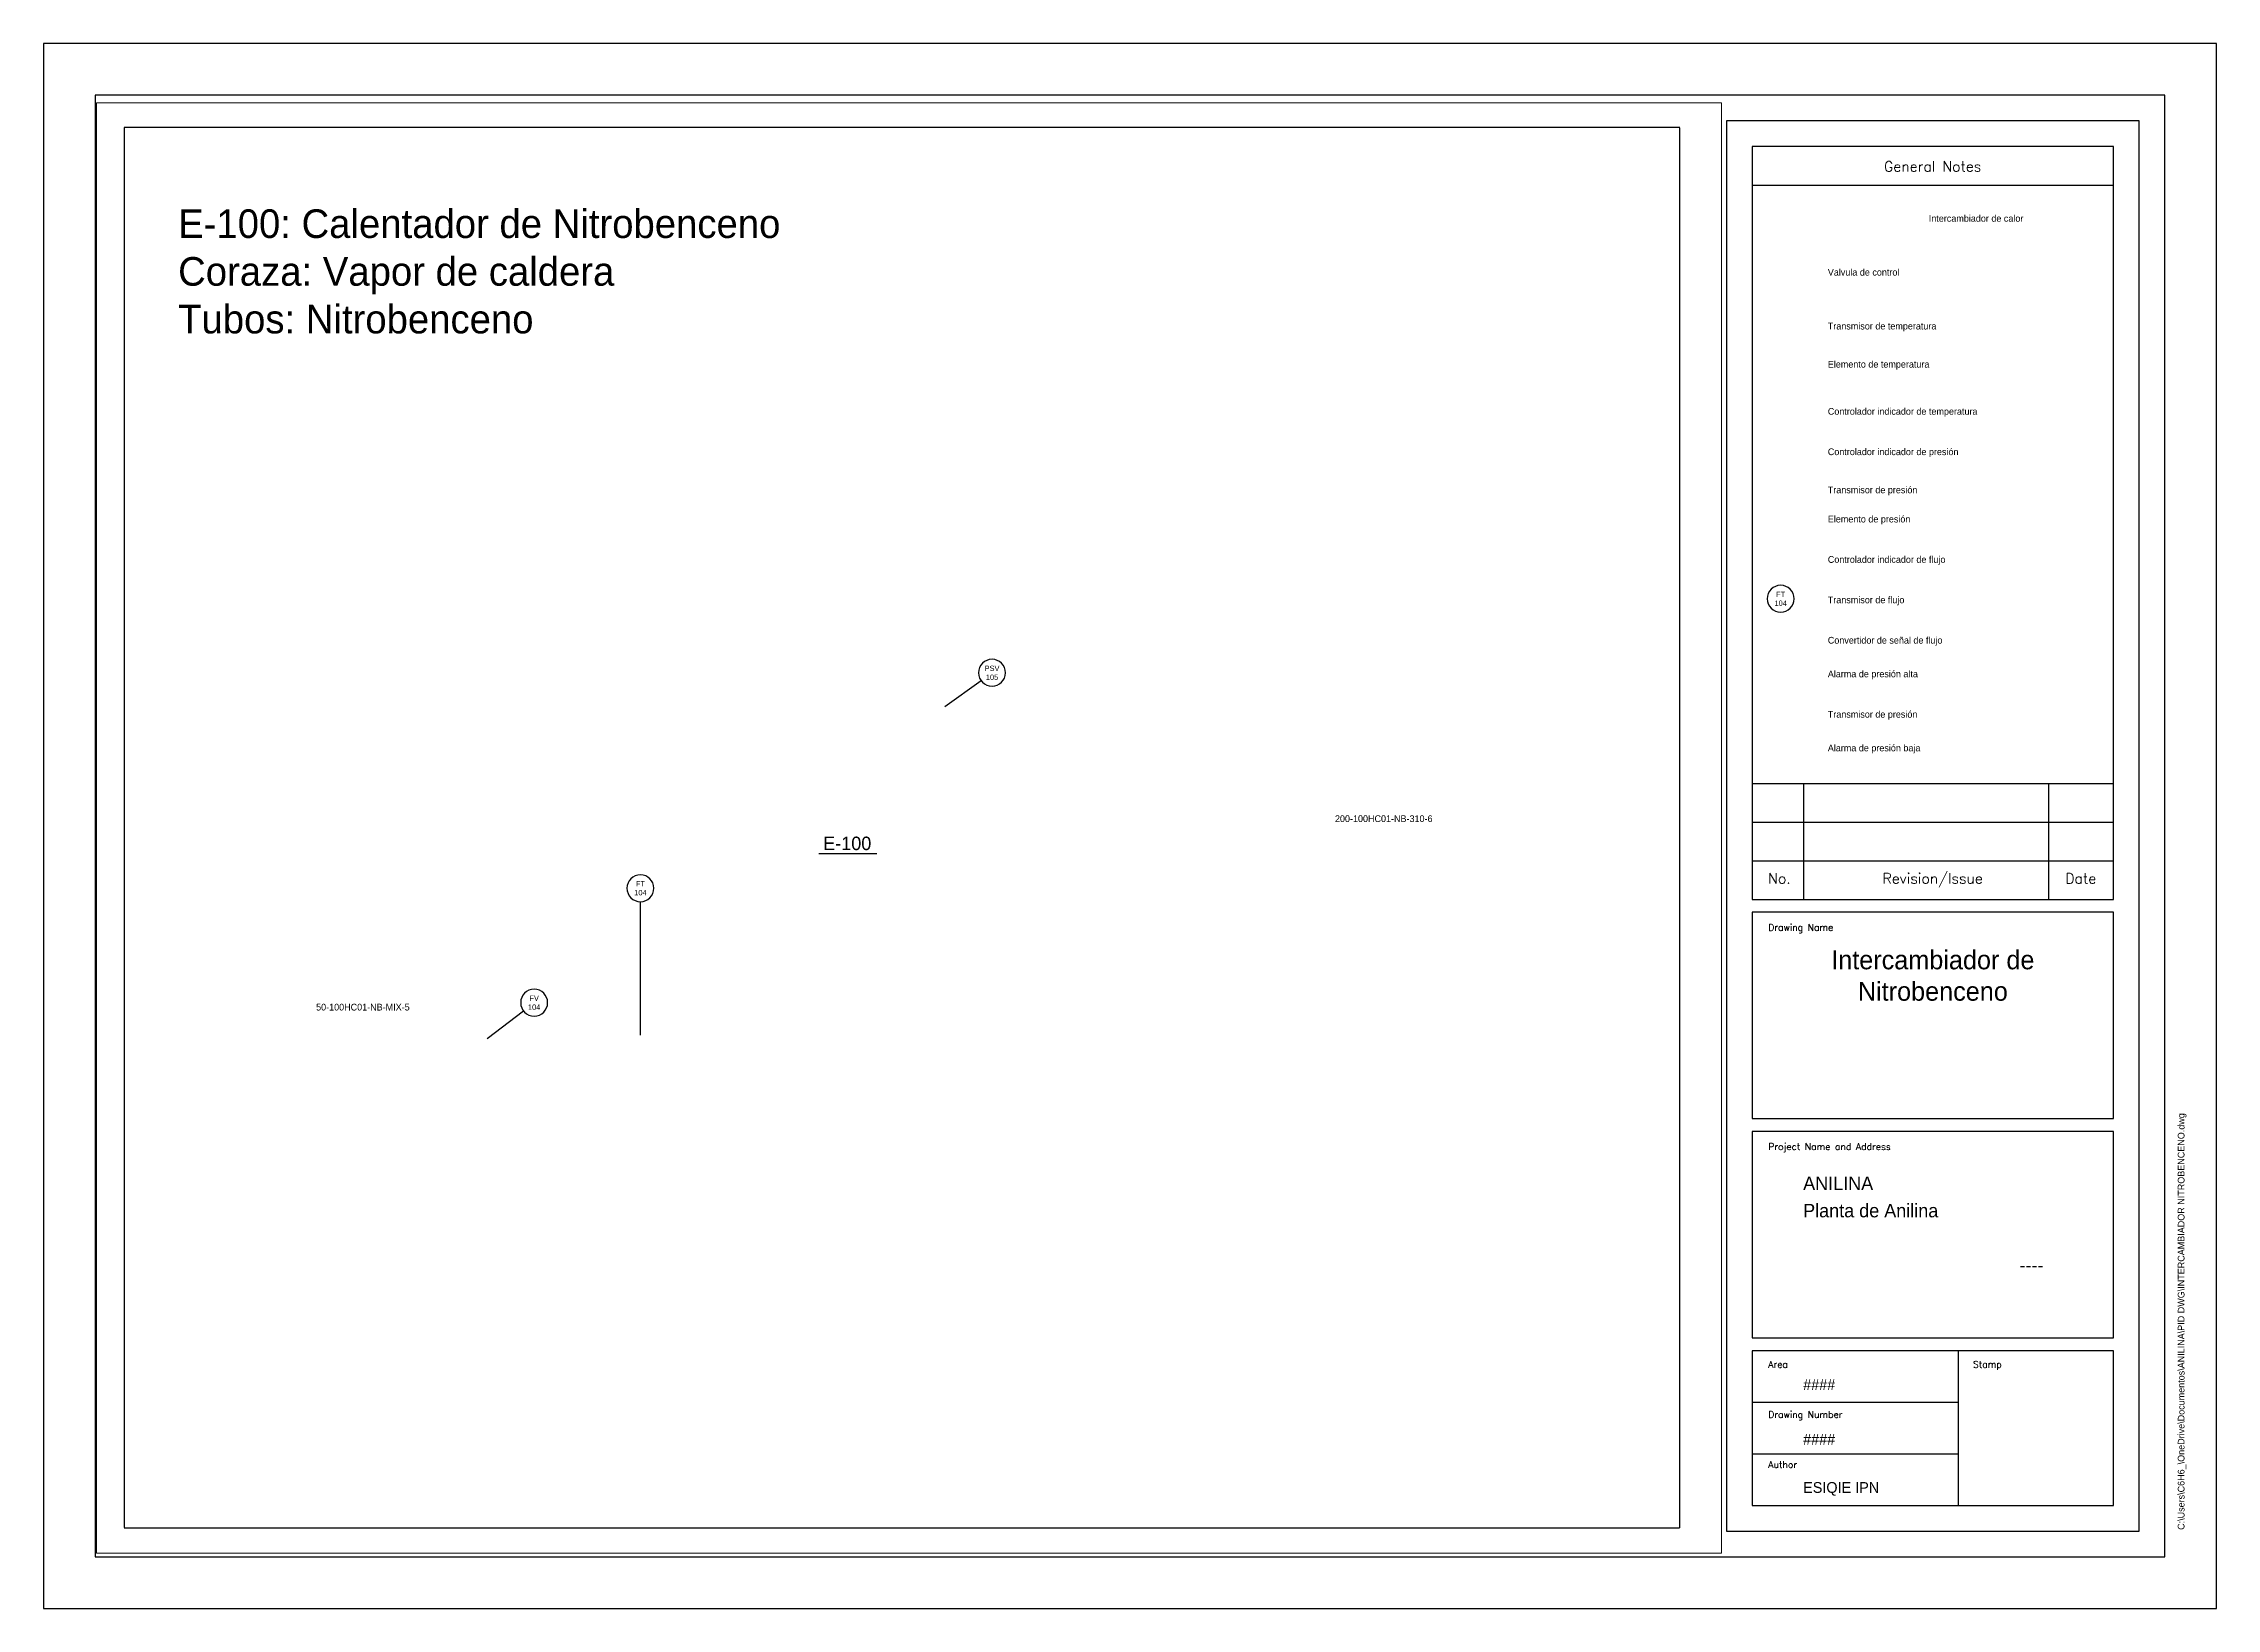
# Paper-space layout 'PID ISO A1 Title Block' of a CAD drawing. Header units: millimetres. Extents: x 0 to 807, y 0 to 581.
# The model-space entities are those that its viewports show. They can reach past a viewport. Long polylines and large blocks are cut down to what shows.
import ezdxf
from ezdxf.enums import TextEntityAlignment as Align

# ---------------------------------------------------------------- set-up
doc = ezdxf.new("R2010")
doc.units = ezdxf.units.MM
doc.linetypes.add('HIDDEN2', pattern=[0.1875, 0.125, -0.0625])
for name, color, linetype in [('Instrument', 250, 'Continuous'), ('Text', 7, 'Continuous'), ('Title Block', 7, 'Continuous')]:
    doc.layers.add(name, color=color, linetype=linetype)
doc.layers.add('no plot', color=41, linetype='HIDDEN2', plot=False)
doc.styles.add('Roman', font='romans')
doc.dimstyles.new('ISO-25', dxfattribs={"dimtxt": 2.5, "dimasz": 2.5, "dimexe": 1.25, "dimexo": 0.625, "dimtad": 1, "dimtxsty": 'Standard', "dimcen": 2.5, "dimadec": 0, "dimazin": 0, "dimtfac": 1, "dimtmove": 0, "dimatfit": 3, "dimfxl": 1, "dimarcsym": 0})

# ---------------------------------------------------------------- blocks, each defined once
blk = doc.blocks.new('PID ISO A1 titleblock')
for p, q in [((806.83, 581.21), (0, 581.21)), ((0, 581.21), (0, 0)), ((806.83, 0), (806.83, 581.21)), ((787.68, 562.06), (19.15, 562.06)), ((19.15, 562.06), (19.15, 19.15)), ((787.68, 19.15), (787.68, 562.06)), ((778.1, 552.48), (624.89, 552.48)), ((624.89, 552.48), (624.89, 28.73)), ((778.1, 28.73), (778.1, 552.48)), ((768.52, 542.91), (634.46, 542.91)), ((634.46, 542.91), (634.46, 263.33)), ((768.52, 263.33), (768.52, 542.91)), ((634.46, 528.54), (768.52, 528.54)), ((634.46, 306.43), (768.52, 306.43)), ((653.61, 263.33), (653.61, 306.43)), ((744.58, 263.33), (744.58, 306.43)), ((634.46, 292.06), (768.52, 292.06)), ((634.46, 277.7), (768.52, 277.7)), ((634.46, 263.33), (768.52, 263.33)), ((768.52, 258.55), (634.46, 258.55)), ((634.46, 258.55), (634.46, 181.94)), ((768.52, 181.94), (768.52, 258.55)), ((634.46, 181.94), (768.52, 181.94)), ((768.52, 177.15), (634.46, 177.15)), ((634.46, 177.15), (634.46, 100.55)), ((768.52, 100.55), (768.52, 177.15)), ((634.46, 100.55), (768.52, 100.55)), ((768.52, 95.76), (634.46, 95.76)), ((634.46, 95.76), (634.46, 38.3)), ((711.07, 38.3), (711.07, 95.76)), ((768.52, 38.3), (768.52, 95.76)), ((634.46, 76.61), (711.07, 76.61)), ((634.46, 57.45), (711.07, 57.45)), ((634.46, 38.3), (768.52, 38.3)), ((624.89, 28.73), (778.1, 28.73)), ((19.15, 19.15), (787.68, 19.15)), ((0, 0), (806.83, 0))]:
    blk.add_line(p, q)
at = {"style": 'Roman'}
for s, height, p in [('General Notes', 3.8303, (701.43, 535.55)), ('No.', 3.83, (644.56, 271.13)), ('Revision/Issue', 3.8303, (701.43, 271.13)), ('Date', 3.83, (756.41, 271.13))]:
    blk.add_text(s, height=height, dxfattribs=at).set_placement(p, align=Align.MIDDLE_CENTER)
for s, height, p in [('Drawing Name', 2.4897, (640.42, 251.69)), ('Project Name and Address', 2.4897, (640.42, 170.3)), ('Area', 2.49, (640.42, 89.42)), ('Stamp', 2.49, (716.43, 89.42)), ('Drawing Number', 2.4897, (640.42, 70.82)), ('Author', 2.49, (640.42, 52.21))]:
    blk.add_text(s, height=height, dxfattribs=at).set_placement(p)
blk = doc.blocks.new('*U14')
at = {"color": 0, "linetype": 'ByBlock', "lineweight": -2}
for start, end in [(0, 180), (180, 0)]:
    blk.add_arc((0, 0), 0.25, start, end, dxfattribs=at)
blk.add_wipeout([(-0.102, 0.149), (0.107, 0.151), (0.107, 0.024), (-0.102, 0.024)], dxfattribs=at)
blk.add_wipeout([(-0.136, -0.024), (0.14, -0.024), (0.14, -0.155), (-0.136, -0.155)], dxfattribs=at)
for tag, p in [('#(TargetObject.Type)', (0, 0.083)), ('#(TargetObject.LoopNumber)', (0, -0.083))]:
    blk.add_attdef(tag, text='', height=0.1, dxfattribs=at).set_placement(p, align=Align.MIDDLE_CENTER)
blk = doc.blocks.new('*U3')
at = {"color": 0, "linetype": 'ByBlock', "lineweight": -3}
blk.add_line((-0.422, -0.152), (0.438, -0.152), dxfattribs=at)
at = {"color": 0, "linetype": 'ByBlock', "lineweight": -2}
blk.add_attdef('#(Equipment.Tag)', text='', height=0.2, dxfattribs=at).set_placement((0, 0), align=Align.MIDDLE)
blk = doc.blocks.new('*U15')
at = {"color": 0, "linetype": 'ByBlock', "lineweight": -2}
for start, end in [(0, 180), (180, 0)]:
    blk.add_arc((0, 0), 0.25, start, end, dxfattribs=at)
blk.add_wipeout([(-0.12, 0.149), (0.125, 0.151), (0.125, 0.024), (-0.12, 0.024)], dxfattribs=at)
blk.add_wipeout([(-0.136, -0.024), (0.14, -0.024), (0.14, -0.155), (-0.136, -0.155)], dxfattribs=at)
for tag, p in [('#(TargetObject.Type)', (0, 0.083)), ('#(TargetObject.LoopNumber)', (0, -0.083))]:
    blk.add_attdef(tag, text='', height=0.1, dxfattribs=at).set_placement(p, align=Align.MIDDLE_CENTER)
blk = doc.blocks.new('Pipeline Tag_block')
at = {"color": 0, "linetype": 'ByBlock', "lineweight": -2}
blk.add_attdef('#(TargetObject.Tag)', text='', height=0.1, dxfattribs=at).set_placement((0, 0), align=Align.MIDDLE_CENTER)
blk = doc.blocks.new('*U12')
at = {"color": 0, "linetype": 'ByBlock', "lineweight": -2}
for start, end in [(0, 180), (180, 0)]:
    blk.add_arc((0, 0), 0.25, start, end, dxfattribs=at)
blk.add_wipeout([(-0.174, 0.149), (0.178, 0.151), (0.178, 0.024), (-0.174, 0.024)], dxfattribs=at)
blk.add_wipeout([(-0.136, -0.024), (0.14, -0.024), (0.14, -0.155), (-0.136, -0.155)], dxfattribs=at)
for tag, p in [('#(TargetObject.Type)', (0, 0.083)), ('#(TargetObject.LoopNumber)', (0, -0.083))]:
    blk.add_attdef(tag, text='', height=0.1, dxfattribs=at).set_placement(p, align=Align.MIDDLE_CENTER)

msp = doc.modelspace()

# ---------------------------------------------------------------- linework, layer by layer
at = {"layer": 'no plot'}
msp.add_lwpolyline([(0, 0), (577.5, 0), (577.5, 520), (0, 520)], close=True, dxfattribs=at)

# ---------------------------------------------------------------- block references
at = {"layer": 'Text', "xscale": 25, "yscale": 25, "zscale": 25}
for name, p, values in [('Pipeline Tag_block', (467.63, 263.32), {'#(TargetObject.Tag)': '200-100HC01-NB-310-6'}), ('*U3', (268.44, 254.16), {'#(Equipment.Tag)': 'E-100'}), ('Pipeline Tag_block', (88.6, 193.34), {'#(TargetObject.Tag)': '50-100HC01-NB-MIX-5'})]:
    msp.add_blockref(name, p, dxfattribs=at).add_auto_attribs(values)

# ---------------------------------------------------------------- texts
at = {"insert": (20, 489.6), "char_height": 10.6288, "attachment_point": 1}
msp.add_mtext_dynamic_manual_height_columns('E-100: Calentador de Nitrobenceno\\PCoraza: Vapor de caldera\\PTubos: Nitrobenceno', width=406.9705, gutter_width=53.14, heights=[0], dxfattribs=at)

# ---------------------------------------------------------------- next in the draw order: block references
at = {"layer": 'Instrument', "linetype": 'ByBlock', "xscale": 20, "yscale": 20, "zscale": 20}
for name, p, values in [('*U12', (322.19, 317.5), {'#(TargetObject.Type)': 'PSV', '#(TargetObject.LoopNumber)': '105'}), ('*U14', (191.65, 237.5), {'#(TargetObject.Type)': 'FT', '#(TargetObject.LoopNumber)': '104'}), ('*U15', (152.19, 195), {'#(TargetObject.Type)': 'FV', '#(TargetObject.LoopNumber)': '104'})]:
    msp.add_blockref(name, p, dxfattribs=at).add_auto_attribs(values)

# ---------------------------------------------------------------- next in the draw order: leaders
at = {"layer": 'Instrument', "linetype": 'ByBlock', "has_arrowhead": 0}
for points in [[(304.69, 305), (318.12, 314.59)], [(191.7, 182.97), (191.65, 232.5)], [(134.69, 181.72), (148.2, 191.98)]]:
    msp.add_leader(points, dimstyle='ISO-25', dxfattribs=at)

psp = doc.layouts.new('PID ISO A1 Title Block')

# ---------------------------------------------------------------- block references
psp.add_blockref('PID ISO A1 titleblock', (0, 0))

# ---------------------------------------------------------------- texts
at = {"insert": (792.43, 29.21), "char_height": 2.5, "attachment_point": 1, "rotation": 90}
psp.add_mtext('C:\\\\Users\\\\C6H6_\\\\OneDrive\\\\Documentos\\\\ANILINA\\\\PID DWG\\\\INTERCAMBIADOR NITROBENCENO.dwg', dxfattribs=at)
at = {"layer": 'Instrument', "char_height": 2.5, "attachment_point": 1}
for s, insert in [('Intercambiador de calor', (700, 517.5)), ('Valvula de control', (662.5, 497.5)), ('Transmisor de temperatura', (662.5, 477.5)), ('Elemento de temperatura', (662.5, 463.33)), ('Controlador indicador de temperatura', (662.5, 445.83)), ('Controlador indicador de presión', (662.5, 430.83)), ('Transmisor de presión', (662.5, 416.67)), ('Elemento de presión', (662.5, 405.83))]:
    psp.add_mtext(s, dxfattribs=dict(at, insert=insert))
at = {"layer": 'Instrument', "char_height": 2.5, "width": 75, "attachment_point": 1}
for s, insert in [('Controlador indicador de flujo', (662.5, 390.83)), ('Transmisor de flujo', (662.5, 375.83)), ('Convertidor de señal de flujo', (662.5, 360.83)), ('Alarma de presión alta', (662.5, 348.33)), ('Transmisor de presión', (662.5, 333.33)), ('Alarma de presión baja', (662.5, 320.83))]:
    psp.add_mtext(s, dxfattribs=dict(at, insert=insert))
at = {"layer": 'Title Block'}
for s, insert, char_height, attachment_point in [('Intercambiador de \\PNitrobenceno', (701.49, 244.39), 7, 2), ('ANILINA', (653.34, 160.41), 5, 1), ('Planta de Anilina', (653.34, 150.28), 5, 1), ('----', (733.69, 130.03), 5, 1), ('####', (653.34, 85.11), 4, 1), ('####', (653.34, 64.85), 4, 1), ('ESIQIE IPN', (653.34, 46.96), 4, 1)]:
    psp.add_mtext(s, dxfattribs=dict(at, insert=insert, char_height=char_height, attachment_point=attachment_point))

# ---------------------------------------------------------------- viewports
at = {"layer": '0', "color": 5}
psp.add_viewport(center=(321.37, 289.84), size=(603.25, 538.6526), view_center_point=(291.37, 259.84), view_height=538.6526, dxfattribs=at)

# ---------------------------------------------------------------- next in the draw order: block references
at = {"layer": 'Instrument', "linetype": 'ByBlock', "xscale": 20, "yscale": 20, "zscale": 20}
psp.add_blockref('*U14', (645, 375), dxfattribs=at).add_auto_attribs({'#(TargetObject.Type)': 'FT', '#(TargetObject.LoopNumber)': '104'})

doc.saveas('drawing.dxf')
